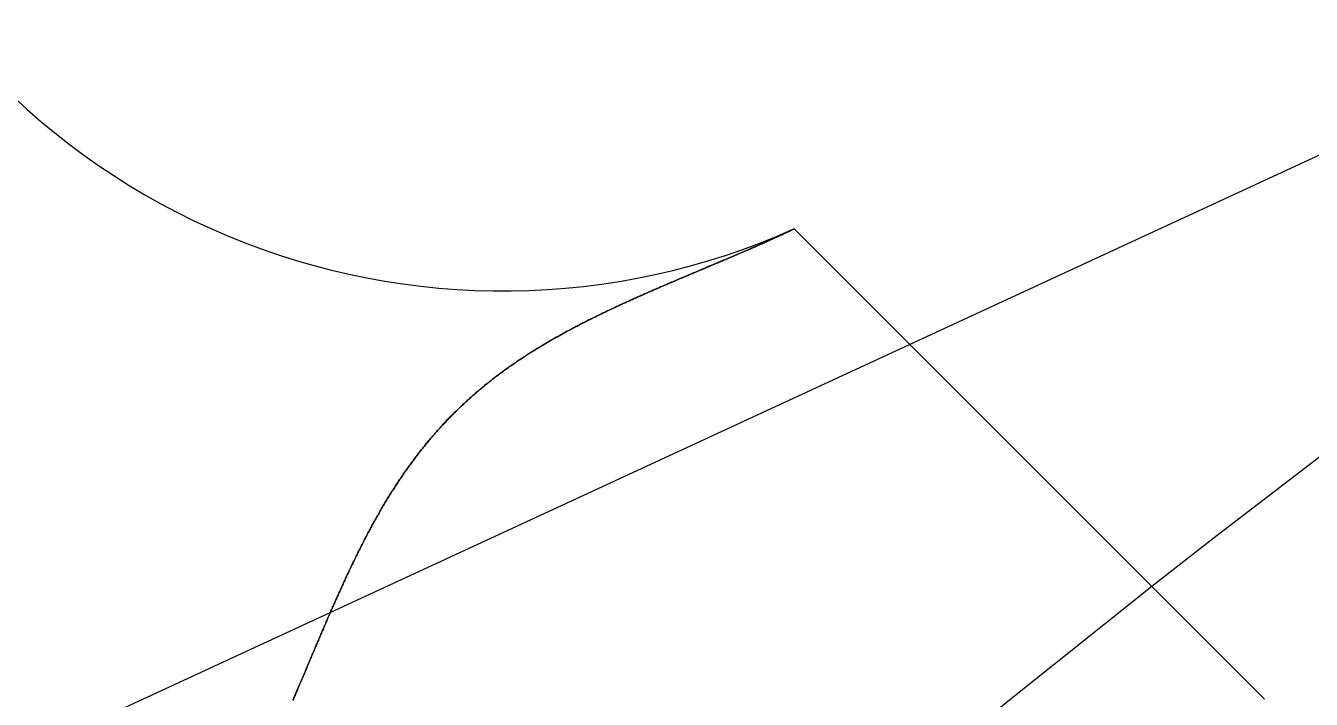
# Model space of a CAD drawing. Extents: x -89 to 228, y -109 to 52.
# Drawn here: x -35.41 to -30.26, y 38.86 to 41.55 of the extents above; entities that cross this region are included whole.
import ezdxf

# ---------------------------------------------------------------- set-up
doc = ezdxf.new("R2010")
doc.units = 0
doc.linetypes.add('DASHED', pattern=[19.05, 12.7, -6.35])
doc.layers.get('0').update_dxf_attribs({"linetype": 'CONTINUOUS'})

msp = doc.modelspace()

# ---------------------------------------------------------------- linework, layer by layer
at = {"color": 7, "linetype": 'CONTINUOUS'}
msp.add_line((-31.8713, 40.2764), (-18.6869, 46.3767), dxfattribs=at)
at = {"color": 7, "linetype": 'CONTINUOUS', "extrusion": (0.612372, 0.612372, 0.5)}
msp.add_line((-30.4512, 38.8563), (-32.3331, 40.7383), dxfattribs=at)
at = {"color": 7, "linetype": 'CONTINUOUS', "extrusion": (0.612372, 0.612372, -0.5)}
msp.add_line((-30.4512, 38.8563), (-32.3331, 40.7383), dxfattribs=at)
at = {"color": 3, "linetype": 'DASHED'}
msp.add_line((-41.5965, 35.777), (-31.8713, 40.2764), dxfattribs=at)
at = {"color": 7}
for points in [[(-34.3373, 38.8526, 4.7639), (-34.3353, 38.8573, 4.7558), (-34.3332, 38.862, 4.7476), (-34.3312, 38.8666, 4.7394), (-34.3292, 38.8713, 4.7312), (-34.3272, 38.876, 4.723), (-34.3252, 38.8807, 4.7148), (-34.3232, 38.8854, 4.7066), (-34.3212, 38.8901, 4.6984), (-34.3192, 38.8948, 4.6902), (-34.3172, 38.8995, 4.6819), (-34.3152, 38.9042, 4.6737), (-34.3132, 38.909, 4.6654), (-34.3112, 38.9137, 4.6572), (-34.3091, 38.9184, 4.6489), (-34.3071, 38.9232, 4.6406), (-34.3051, 38.9279, 4.6323), (-34.3031, 38.9327, 4.6241), (-34.3011, 38.9375, 4.6157), (-34.2991, 38.9422, 4.6074), (-34.297, 38.947, 4.5991), (-34.295, 38.9518, 4.5908), (-34.293, 38.9566, 4.5824), (-34.291, 38.9614, 4.5741), (-34.289, 38.9661, 4.5658), (-34.2869, 38.9709, 4.5574), (-34.2849, 38.9757, 4.549), (-34.2829, 38.9806, 4.5407), (-34.2808, 38.9854, 4.5323), (-34.2788, 38.9902, 4.5239), (-34.2768, 38.995, 4.5155), (-34.2747, 38.9998, 4.5071), (-34.2727, 39.0047, 4.4987), (-34.2707, 39.0095, 4.4903), (-34.2686, 39.0143, 4.4818), (-34.2666, 39.0192, 4.4734), (-34.2645, 39.024, 4.465), (-34.2625, 39.0289, 4.4565), (-34.2605, 39.0337, 4.4481), (-34.2584, 39.0386, 4.4396), (-34.2563, 39.0434, 4.4312), (-34.2543, 39.0483, 4.4227), (-34.2522, 39.0532, 4.4142), (-34.2502, 39.058, 4.4057), (-34.2481, 39.0629, 4.3973), (-34.2461, 39.0678, 4.3888), (-34.244, 39.0726, 4.3803), (-34.2419, 39.0775, 4.3718), (-34.2399, 39.0824, 4.3632), (-34.2378, 39.0873, 4.3547), (-34.2357, 39.0922, 4.3462), (-34.2336, 39.097, 4.3377), (-34.2316, 39.1019, 4.3292), (-34.2295, 39.1068, 4.3206), (-34.2274, 39.1117, 4.3121), (-34.2253, 39.1166, 4.3035), (-34.2232, 39.1215, 4.295), (-34.2211, 39.1264, 4.2864), (-34.219, 39.1313, 4.2778), (-34.2169, 39.1362, 4.2693), (-34.2148, 39.1411, 4.2607), (-34.2127, 39.146, 4.2521), (-34.2106, 39.1509, 4.2435), (-34.2085, 39.1558, 4.2349), (-34.2064, 39.1607, 4.2263), (-34.2043, 39.1656, 4.2177), (-34.2022, 39.1705, 4.2091), (-34.2, 39.1754, 4.2005), (-34.1979, 39.1803, 4.1919), (-34.1958, 39.1852, 4.1833), (-34.1936, 39.1901, 4.1747), (-34.1915, 39.1951, 4.1661), (-34.1894, 39.2, 4.1574), (-34.1872, 39.2049, 4.1488), (-34.1851, 39.2098, 4.1402), (-34.1829, 39.2147, 4.1315), (-34.1808, 39.2196, 4.1229), (-34.1786, 39.2245, 4.1142), (-34.1765, 39.2294, 4.1056), (-34.1743, 39.2343, 4.0969), (-34.1721, 39.2392, 4.0882), (-34.17, 39.2441, 4.0796), (-34.1678, 39.249, 4.0709), (-34.1656, 39.2539, 4.0622), (-34.1634, 39.2588, 4.0536), (-34.1612, 39.2637, 4.0449), (-34.159, 39.2686, 4.0362), (-34.1568, 39.2735, 4.0275), (-34.1547, 39.2784, 4.0188), (-34.1524, 39.2833, 4.0102), (-34.1502, 39.2882, 4.0015), (-34.148, 39.2931, 3.9928), (-34.1458, 39.2979, 3.9841), (-34.1436, 39.3028, 3.9754), (-34.1414, 39.3077, 3.9667), (-34.1391, 39.3126, 3.958), (-34.1369, 39.3175, 3.9493), (-34.1347, 39.3223, 3.9406), (-34.1324, 39.3272, 3.9318), (-34.1302, 39.3321, 3.9231), (-34.1279, 39.3369, 3.9144), (-34.1257, 39.3418, 3.9057), (-34.1234, 39.3467, 3.897), (-34.1212, 39.3515, 3.8883), (-34.1189, 39.3564, 3.8796), (-34.1166, 39.3612, 3.8708), (-34.1143, 39.3661, 3.8621), (-34.1121, 39.3709, 3.8534), (-34.1098, 39.3757, 3.8447), (-34.1075, 39.3806, 3.8359), (-34.1052, 39.3854, 3.8272), (-34.1029, 39.3902, 3.8185), (-34.1006, 39.395, 3.8097), (-34.0982, 39.3999, 3.801), (-34.0959, 39.4047, 3.7923), (-34.0936, 39.4095, 3.7835), (-34.0913, 39.4143, 3.7748), (-34.0889, 39.4191, 3.766), (-34.0866, 39.4239, 3.7573), (-34.0843, 39.4287, 3.7486), (-34.0819, 39.4335, 3.7398), (-34.0795, 39.4382, 3.7311), (-34.0772, 39.443, 3.7223), (-34.0748, 39.4478, 3.7136), (-34.0724, 39.4526, 3.7048), (-34.0701, 39.4573, 3.6961), (-34.0677, 39.4621, 3.6874), (-34.0653, 39.4668, 3.6786), (-34.0629, 39.4715, 3.6699), (-34.0605, 39.4763, 3.6611), (-34.0581, 39.481, 3.6524), (-34.0556, 39.4857, 3.6437), (-34.0532, 39.4904, 3.6349), (-34.0508, 39.4951, 3.6262), (-34.0483, 39.4998, 3.6174), (-34.0459, 39.5045, 3.6087), (-34.0434, 39.5092, 3.5999), (-34.041, 39.5139, 3.5912), (-34.0385, 39.5186, 3.5825), (-34.0361, 39.5232, 3.5737), (-34.0336, 39.5279, 3.565), (-34.0311, 39.5326, 3.5562), (-34.0286, 39.5372, 3.5475), (-34.0261, 39.5418, 3.5388), (-34.0236, 39.5465, 3.53), (-34.0211, 39.5511, 3.5213), (-34.0186, 39.5557, 3.5126), (-34.0161, 39.5603, 3.5038), (-34.0135, 39.5649, 3.4951), (-34.011, 39.5695, 3.4864), (-34.0084, 39.5741, 3.4776), (-34.0059, 39.5786, 3.4689), (-34.0033, 39.5832, 3.4602), (-34.0008, 39.5878, 3.4515), (-33.9982, 39.5923, 3.4427), (-33.9956, 39.5969, 3.434), (-33.993, 39.6014, 3.4253), (-33.9904, 39.6059, 3.4166), (-33.9878, 39.6104, 3.4079), (-33.9852, 39.6149, 3.3992), (-33.9826, 39.6194, 3.3905), (-33.98, 39.6239, 3.3818), (-33.9774, 39.6284, 3.3731), (-33.9747, 39.6328, 3.3643), (-33.9721, 39.6373, 3.3556), (-33.9694, 39.6418, 3.347), (-33.9668, 39.6462, 3.3383), (-33.9641, 39.6506, 3.3296), (-33.9614, 39.655, 3.3209), (-33.9587, 39.6594, 3.3122), (-33.9561, 39.6638, 3.3035), (-33.9534, 39.6682, 3.2948), (-33.9507, 39.6726, 3.2862), (-33.9479, 39.677, 3.2775), (-33.9452, 39.6813, 3.2688), (-33.9425, 39.6857, 3.2602), (-33.9398, 39.69, 3.2515), (-33.937, 39.6943, 3.2429), (-33.9343, 39.6987, 3.2342), (-33.9315, 39.703, 3.2256), (-33.9287, 39.7073, 3.2169), (-33.926, 39.7115, 3.2083), (-33.9232, 39.7158, 3.1996), (-33.9204, 39.7201, 3.191), (-33.9176, 39.7243, 3.1824), (-33.9148, 39.7286, 3.1738), (-33.912, 39.7328, 3.1651), (-33.9092, 39.737, 3.1565), (-33.9063, 39.7412, 3.1479), (-33.9035, 39.7454, 3.1393), (-33.9007, 39.7496, 3.1307), (-33.8978, 39.7537, 3.1221), (-33.8949, 39.7579, 3.1135), (-33.8921, 39.762, 3.1049), (-33.8892, 39.7662, 3.0963), (-33.8863, 39.7703, 3.0878), (-33.8834, 39.7744, 3.0792), (-33.8805, 39.7785, 3.0706), (-33.8776, 39.7826, 3.0621), (-33.8747, 39.7866, 3.0535), (-33.8718, 39.7907, 3.045), (-33.8688, 39.7947, 3.0364), (-33.8659, 39.7988, 3.0279), (-33.863, 39.8028, 3.0193), (-33.86, 39.8068, 3.0108), (-33.857, 39.8108, 3.0023), (-33.8541, 39.8148, 2.9938), (-33.8511, 39.8187, 2.9853), (-33.8481, 39.8227, 2.9768), (-33.8451, 39.8267, 2.9683), (-33.8421, 39.8306, 2.9598), (-33.8391, 39.8345, 2.9513), (-33.8361, 39.8384, 2.9428), (-33.8331, 39.8423, 2.9343), (-33.83, 39.8462, 2.9259), (-33.827, 39.8501, 2.9174), (-33.824, 39.8539, 2.909), (-33.8209, 39.8578, 2.9005), (-33.8179, 39.8616, 2.8921), (-33.8148, 39.8654, 2.8837), (-33.8117, 39.8692, 2.8752), (-33.8086, 39.873, 2.8668), (-33.8056, 39.8768, 2.8584), (-33.8025, 39.8806, 2.85), (-33.7994, 39.8843, 2.8416), (-33.7963, 39.8881, 2.8332), (-33.7932, 39.8918, 2.8249), (-33.79, 39.8955, 2.8165), (-33.7869, 39.8992, 2.8081), (-33.7838, 39.9029, 2.7998), (-33.7806, 39.9066, 2.7914), (-33.7775, 39.9102, 2.7831), (-33.7743, 39.9139, 2.7748), (-33.7712, 39.9175, 2.7664), (-33.768, 39.9211, 2.7581), (-33.7648, 39.9247, 2.7498), (-33.7617, 39.9283, 2.7415), (-33.7585, 39.9319, 2.7332), (-33.7553, 39.9355, 2.725), (-33.7521, 39.939, 2.7167), (-33.7489, 39.9426, 2.7085), (-33.7457, 39.9461, 2.7002), (-33.7425, 39.9496, 2.6919), (-33.7392, 39.9531, 2.6837), (-33.736, 39.9566, 2.6755), (-33.7328, 39.9601, 2.6673), (-33.7295, 39.9635, 2.6591), (-33.7263, 39.967, 2.6509), (-33.723, 39.9704, 2.6427), (-33.7198, 39.9738, 2.6345), (-33.7165, 39.9772, 2.6264), (-33.7133, 39.9806, 2.6182), (-33.71, 39.984, 2.6101), (-33.7067, 39.9873, 2.6019), (-33.7034, 39.9907, 2.5938), (-33.7001, 39.994, 2.5857), (-33.6968, 39.9973, 2.5776), (-33.6935, 40.0006, 2.5695), (-33.6902, 40.0039, 2.5614), (-33.6869, 40.0072, 2.5533), (-33.6835, 40.0105, 2.5451), (-33.6801, 40.0138, 2.537), (-33.6768, 40.0171, 2.5288), (-33.6734, 40.0204, 2.5207), (-33.67, 40.0236, 2.5125), (-33.6666, 40.0269, 2.5044), (-33.6631, 40.0301, 2.4962), (-33.6597, 40.0334, 2.488), (-33.6562, 40.0366, 2.4798), (-33.6528, 40.0399, 2.4716), (-33.6493, 40.0431, 2.4633), (-33.6458, 40.0463, 2.4551), (-33.6423, 40.0495, 2.4469), (-33.6387, 40.0527, 2.4386), (-33.6352, 40.0559, 2.4303), (-33.6316, 40.0591, 2.4221), (-33.6281, 40.0623, 2.4138), (-33.6245, 40.0655, 2.4055), (-33.6209, 40.0687, 2.3972), (-33.6173, 40.0719, 2.3889), (-33.6137, 40.075, 2.3806), (-33.61, 40.0782, 2.3723), (-33.6064, 40.0813, 2.364), (-33.6027, 40.0845, 2.3556), (-33.599, 40.0876, 2.3473), (-33.5954, 40.0907, 2.3389), (-33.5917, 40.0939, 2.3306), (-33.5879, 40.097, 2.3222), (-33.5842, 40.1001, 2.3138), (-33.5805, 40.1032, 2.3054), (-33.5767, 40.1063, 2.297), (-33.573, 40.1094, 2.2886), (-33.5692, 40.1125, 2.2802), (-33.5654, 40.1156, 2.2718), (-33.5616, 40.1186, 2.2634), (-33.5578, 40.1217, 2.255), (-33.5539, 40.1248, 2.2465), (-33.5501, 40.1278, 2.2381), (-33.5462, 40.1308, 2.2296), (-33.5424, 40.1339, 2.2212), (-33.5385, 40.1369, 2.2127), (-33.5346, 40.1399, 2.2043), (-33.5307, 40.1429, 2.1958), (-33.5268, 40.146, 2.1873), (-33.5228, 40.1489, 2.1788), (-33.5189, 40.1519, 2.1703), (-33.5149, 40.1549, 2.1618), (-33.5109, 40.1579, 2.1533), (-33.507, 40.1609, 2.1448), (-33.503, 40.1638, 2.1362), (-33.499, 40.1668, 2.1277), (-33.4949, 40.1697, 2.1192), (-33.4909, 40.1727, 2.1107), (-33.4869, 40.1756, 2.1021), (-33.4828, 40.1785, 2.0936), (-33.4787, 40.1814, 2.085), (-33.4746, 40.1844, 2.0764), (-33.4706, 40.1873, 2.0679), (-33.4664, 40.1901, 2.0593), (-33.4623, 40.193, 2.0507), (-33.4582, 40.1959, 2.0421), (-33.4541, 40.1988, 2.0335), (-33.4499, 40.2016, 2.025), (-33.4457, 40.2045, 2.0164), (-33.4416, 40.2073, 2.0078), (-33.4374, 40.2102, 1.9992), (-33.4332, 40.213, 1.9905), (-33.4289, 40.2158, 1.9819), (-33.4247, 40.2186, 1.9733), (-33.4205, 40.2214, 1.9647), (-33.4162, 40.2242, 1.9561), (-33.412, 40.227, 1.9474), (-33.4077, 40.2298, 1.9388), (-33.4034, 40.2326, 1.9302), (-33.3991, 40.2353, 1.9215), (-33.3948, 40.2381, 1.9128), (-33.3905, 40.2409, 1.9042), (-33.3862, 40.2436, 1.8955), (-33.3818, 40.2463, 1.8869), (-33.3775, 40.2491, 1.8782), (-33.3731, 40.2518, 1.8696), (-33.3688, 40.2545, 1.8609), (-33.3644, 40.2572, 1.8522), (-33.36, 40.2599, 1.8435), (-33.3556, 40.2626, 1.8349), (-33.3512, 40.2653, 1.8262), (-33.3468, 40.2679, 1.8175), (-33.3424, 40.2706, 1.8088), (-33.3379, 40.2733, 1.8001), (-33.3335, 40.2759, 1.7914), (-33.329, 40.2785, 1.7827), (-33.3245, 40.2812, 1.774), (-33.3201, 40.2838, 1.7653), (-33.3156, 40.2864, 1.7566), (-33.3111, 40.2891, 1.7479), (-33.3066, 40.2917, 1.7392), (-33.3021, 40.2943, 1.7305), (-33.2976, 40.2969, 1.7217), (-33.293, 40.2994, 1.713), (-33.2885, 40.302, 1.7043), (-33.2839, 40.3046, 1.6956), (-33.2794, 40.3072, 1.6869), (-33.2748, 40.3097, 1.6782), (-33.2702, 40.3123, 1.6694), (-33.2657, 40.3148, 1.6607), (-33.2611, 40.3174, 1.652), (-33.2565, 40.3199, 1.6432), (-33.2519, 40.3224, 1.6345), (-33.2473, 40.3249, 1.6258), (-33.2426, 40.3274, 1.617), (-33.238, 40.3299, 1.6083), (-33.2334, 40.3324, 1.5996), (-33.2287, 40.3349, 1.5908), (-33.2241, 40.3374, 1.5821), (-33.2194, 40.3399, 1.5734), (-33.2147, 40.3424, 1.5646), (-33.2101, 40.3448, 1.5559), (-33.2054, 40.3473, 1.5471), (-33.2007, 40.3497, 1.5384), (-33.196, 40.3522, 1.5296), (-33.1913, 40.3546, 1.5209), (-33.1866, 40.357, 1.5122), (-33.1819, 40.3595, 1.5034), (-33.1772, 40.3619, 1.4947), (-33.1724, 40.3643, 1.4859), (-33.1677, 40.3667, 1.4772), (-33.163, 40.3691, 1.4684), (-33.1582, 40.3715, 1.4597), (-33.1535, 40.3739, 1.4509), (-33.1487, 40.3763, 1.4422), (-33.144, 40.3787, 1.4335), (-33.1392, 40.381, 1.4247), (-33.1344, 40.3834, 1.416), (-33.1296, 40.3857, 1.4072), (-33.1248, 40.3881, 1.3985), (-33.1201, 40.3904, 1.3898), (-33.1153, 40.3928, 1.381), (-33.1105, 40.3951, 1.3723), (-33.1057, 40.3974, 1.3635), (-33.1008, 40.3998, 1.3548), (-33.096, 40.4021, 1.3461), (-33.0912, 40.4044, 1.3373), (-33.0864, 40.4067, 1.3286), (-33.0816, 40.409, 1.3199), (-33.0767, 40.4113, 1.3111), (-33.0719, 40.4136, 1.3024), (-33.0671, 40.4159, 1.2937), (-33.0622, 40.4182, 1.285), (-33.0574, 40.4204, 1.2762), (-33.0525, 40.4227, 1.2675), (-33.0477, 40.425, 1.2588), (-33.0428, 40.4273, 1.2501), (-33.038, 40.4295, 1.2413), (-33.0331, 40.4318, 1.2326), (-33.0282, 40.434, 1.2239), (-33.0234, 40.4363, 1.2152), (-33.0185, 40.4385, 1.2065), (-33.0136, 40.4407, 1.1978), (-33.0087, 40.443, 1.1891), (-33.0039, 40.4452, 1.1804), (-32.999, 40.4474, 1.1717), (-32.9941, 40.4496, 1.163), (-32.9892, 40.4519, 1.1543), (-32.9843, 40.4541, 1.1456), (-32.9794, 40.4563, 1.1369), (-32.9746, 40.4585, 1.1282), (-32.9697, 40.4607, 1.1195), (-32.9648, 40.4629, 1.1108), (-32.9599, 40.4651, 1.1022), (-32.955, 40.4673, 1.0935), (-32.9501, 40.4694, 1.0848), (-32.9452, 40.4716, 1.0761), (-32.9403, 40.4738, 1.0675), (-32.9354, 40.476, 1.0588), (-32.9305, 40.4781, 1.0502), (-32.9256, 40.4803, 1.0415), (-32.9207, 40.4825, 1.0329), (-32.9158, 40.4846, 1.0242), (-32.9108, 40.4868, 1.0155), (-32.9059, 40.4889, 1.0069), (-32.901, 40.4911, 0.9983), (-32.8961, 40.4932, 0.9896), (-32.8912, 40.4953, 0.981), (-32.8863, 40.4975, 0.9724), (-32.8814, 40.4996, 0.9638), (-32.8765, 40.5017, 0.9551), (-32.8716, 40.5039, 0.9465), (-32.8667, 40.506, 0.9379), (-32.8618, 40.5081, 0.9293), (-32.8569, 40.5102, 0.9207), (-32.852, 40.5123, 0.9121), (-32.8471, 40.5144, 0.9035), (-32.8422, 40.5166, 0.895), (-32.8373, 40.5187, 0.8864), (-32.8324, 40.5208, 0.8778), (-32.8275, 40.5229, 0.8692), (-32.8226, 40.525, 0.8607), (-32.8177, 40.527, 0.8521), (-32.8128, 40.5291, 0.8435), (-32.8079, 40.5312, 0.835), (-32.803, 40.5333, 0.8265), (-32.7981, 40.5354, 0.8179), (-32.7932, 40.5375, 0.8094), (-32.7883, 40.5395, 0.8008), (-32.7834, 40.5416, 0.7923), (-32.7786, 40.5437, 0.7838), (-32.7737, 40.5458, 0.7753), (-32.7688, 40.5478, 0.7668), (-32.7639, 40.5499, 0.7583), (-32.7591, 40.552, 0.7498), (-32.7542, 40.554, 0.7413), (-32.7493, 40.5561, 0.7328), (-32.7445, 40.5581, 0.7244), (-32.7396, 40.5602, 0.7159), (-32.7347, 40.5622, 0.7074), (-32.7299, 40.5643, 0.699), (-32.725, 40.5663, 0.6905), (-32.7202, 40.5684, 0.6821), (-32.7153, 40.5704, 0.6736), (-32.7105, 40.5725, 0.6652), (-32.7057, 40.5745, 0.6568), (-32.7008, 40.5765, 0.6484), (-32.696, 40.5786, 0.64), (-32.6912, 40.5806, 0.6316), (-32.6864, 40.5826, 0.6232), (-32.6815, 40.5847, 0.6148), (-32.6767, 40.5867, 0.6064), (-32.6719, 40.5887, 0.598), (-32.6671, 40.5908, 0.5897), (-32.6623, 40.5928, 0.5813), (-32.6575, 40.5948, 0.573), (-32.6527, 40.5968, 0.5646), (-32.6479, 40.5989, 0.5563), (-32.6432, 40.6009, 0.5479), (-32.6384, 40.6029, 0.5396), (-32.6336, 40.6049, 0.5313), (-32.6289, 40.6069, 0.523), (-32.6241, 40.609, 0.5147), (-32.6194, 40.611, 0.5064), (-32.6146, 40.613, 0.4981), (-32.6099, 40.615, 0.4899), (-32.6051, 40.617, 0.4816), (-32.6004, 40.619, 0.4734), (-32.5957, 40.621, 0.4651), (-32.591, 40.623, 0.4569), (-32.5863, 40.625, 0.4486), (-32.5815, 40.6271, 0.4404), (-32.5768, 40.6291, 0.4322), (-32.5722, 40.6311, 0.424), (-32.5675, 40.6331, 0.4158), (-32.5628, 40.6351, 0.4076), (-32.5581, 40.6371, 0.3995), (-32.5535, 40.6391, 0.3913), (-32.5488, 40.6411, 0.3831), (-32.5442, 40.6431, 0.375), (-32.5395, 40.6451, 0.3668), (-32.5349, 40.6471, 0.3587), (-32.5303, 40.6491, 0.3506), (-32.5256, 40.6511, 0.3425), (-32.521, 40.6531, 0.3344), (-32.5164, 40.6551, 0.3263), (-32.5118, 40.6571, 0.3182), (-32.5072, 40.6591, 0.3101), (-32.5027, 40.6611, 0.3021), (-32.4981, 40.6631, 0.294), (-32.4935, 40.6651, 0.286), (-32.489, 40.6671, 0.278), (-32.4844, 40.6691, 0.2699), (-32.4799, 40.6711, 0.2619), (-32.4753, 40.6731, 0.2539), (-32.4708, 40.6751, 0.2459), (-32.4663, 40.6771, 0.238), (-32.4618, 40.6791, 0.23), (-32.4573, 40.6811, 0.222), (-32.4528, 40.6831, 0.2141), (-32.4483, 40.6852, 0.2061), (-32.4438, 40.6872, 0.1981), (-32.4393, 40.6892, 0.1901), (-32.4348, 40.6913, 0.182), (-32.4302, 40.6933, 0.1739), (-32.4257, 40.6954, 0.1659), (-32.4211, 40.6974, 0.1577), (-32.4165, 40.6995, 0.1496), (-32.412, 40.7016, 0.1415), (-32.4074, 40.7037, 0.1333), (-32.4028, 40.7058, 0.1251), (-32.3982, 40.7079, 0.1169), (-32.3936, 40.71, 0.1086), (-32.389, 40.7121, 0.1004), (-32.3844, 40.7143, 0.0921), (-32.3797, 40.7164, 0.0838), (-32.3751, 40.7185, 0.0755), (-32.3705, 40.7207, 0.0672), (-32.3658, 40.7229, 0.0589), (-32.3612, 40.725, 0.0505), (-32.3565, 40.7272, 0.0421), (-32.3518, 40.7294, 0.0337), (-32.3472, 40.7316, 0.0253), (-32.3425, 40.7338, 0.0169), (-32.3378, 40.736, 0.0085), (-32.3331, 40.7383, 0)], [(-32.3331, 40.7383, 0), (-32.3378, 40.736, -0.0085), (-32.3425, 40.7338, -0.0169), (-32.3472, 40.7316, -0.0253), (-32.3518, 40.7294, -0.0337), (-32.3565, 40.7272, -0.0421), (-32.3612, 40.725, -0.0505), (-32.3658, 40.7229, -0.0589), (-32.3705, 40.7207, -0.0672), (-32.3751, 40.7185, -0.0755), (-32.3797, 40.7164, -0.0838), (-32.3844, 40.7143, -0.0921), (-32.389, 40.7121, -0.1004), (-32.3936, 40.71, -0.1086), (-32.3982, 40.7079, -0.1169), (-32.4028, 40.7058, -0.1251), (-32.4074, 40.7037, -0.1333), (-32.412, 40.7016, -0.1415), (-32.4165, 40.6995, -0.1496), (-32.4211, 40.6974, -0.1577), (-32.4257, 40.6954, -0.1659), (-32.4302, 40.6933, -0.1739), (-32.4348, 40.6913, -0.182), (-32.4393, 40.6892, -0.1901), (-32.4438, 40.6872, -0.1981), (-32.4483, 40.6852, -0.2061), (-32.4528, 40.6831, -0.2141), (-32.4573, 40.6811, -0.222), (-32.4618, 40.6791, -0.23), (-32.4663, 40.6771, -0.238), (-32.4708, 40.6751, -0.2459), (-32.4753, 40.6731, -0.2539), (-32.4799, 40.6711, -0.2619), (-32.4844, 40.6691, -0.2699), (-32.489, 40.6671, -0.278), (-32.4935, 40.6651, -0.286), (-32.4981, 40.6631, -0.294), (-32.5027, 40.6611, -0.3021), (-32.5072, 40.6591, -0.3101), (-32.5118, 40.6571, -0.3182), (-32.5164, 40.6551, -0.3263), (-32.521, 40.6531, -0.3344), (-32.5256, 40.6511, -0.3425), (-32.5303, 40.6491, -0.3506), (-32.5349, 40.6471, -0.3587), (-32.5395, 40.6451, -0.3668), (-32.5442, 40.6431, -0.375), (-32.5488, 40.6411, -0.3831), (-32.5535, 40.6391, -0.3913), (-32.5581, 40.6371, -0.3995), (-32.5628, 40.6351, -0.4076), (-32.5675, 40.6331, -0.4158), (-32.5722, 40.6311, -0.424), (-32.5768, 40.6291, -0.4322), (-32.5815, 40.6271, -0.4404), (-32.5863, 40.625, -0.4486), (-32.591, 40.623, -0.4569), (-32.5957, 40.621, -0.4651), (-32.6004, 40.619, -0.4734), (-32.6051, 40.617, -0.4816), (-32.6099, 40.615, -0.4899), (-32.6146, 40.613, -0.4981), (-32.6194, 40.611, -0.5064), (-32.6241, 40.609, -0.5147), (-32.6289, 40.6069, -0.523), (-32.6336, 40.6049, -0.5313), (-32.6384, 40.6029, -0.5396), (-32.6432, 40.6009, -0.5479), (-32.6479, 40.5989, -0.5563), (-32.6527, 40.5968, -0.5646), (-32.6575, 40.5948, -0.573), (-32.6623, 40.5928, -0.5813), (-32.6671, 40.5908, -0.5897), (-32.6719, 40.5887, -0.598), (-32.6767, 40.5867, -0.6064), (-32.6815, 40.5847, -0.6148), (-32.6864, 40.5826, -0.6232), (-32.6912, 40.5806, -0.6316), (-32.696, 40.5786, -0.64), (-32.7008, 40.5765, -0.6484), (-32.7057, 40.5745, -0.6568), (-32.7105, 40.5725, -0.6652), (-32.7153, 40.5704, -0.6736), (-32.7202, 40.5684, -0.6821), (-32.725, 40.5663, -0.6905), (-32.7299, 40.5643, -0.699), (-32.7347, 40.5622, -0.7074), (-32.7396, 40.5602, -0.7159), (-32.7445, 40.5581, -0.7244), (-32.7493, 40.5561, -0.7328), (-32.7542, 40.554, -0.7413), (-32.7591, 40.552, -0.7498), (-32.7639, 40.5499, -0.7583), (-32.7688, 40.5478, -0.7668), (-32.7737, 40.5458, -0.7753), (-32.7786, 40.5437, -0.7838), (-32.7834, 40.5416, -0.7923), (-32.7883, 40.5395, -0.8008), (-32.7932, 40.5375, -0.8094), (-32.7981, 40.5354, -0.8179), (-32.803, 40.5333, -0.8265), (-32.8079, 40.5312, -0.835), (-32.8128, 40.5291, -0.8435), (-32.8177, 40.527, -0.8521), (-32.8226, 40.525, -0.8607), (-32.8275, 40.5229, -0.8692), (-32.8324, 40.5208, -0.8778), (-32.8373, 40.5187, -0.8864), (-32.8422, 40.5166, -0.895), (-32.8471, 40.5144, -0.9035), (-32.852, 40.5123, -0.9121), (-32.8569, 40.5102, -0.9207), (-32.8618, 40.5081, -0.9293), (-32.8667, 40.506, -0.9379), (-32.8716, 40.5039, -0.9465), (-32.8765, 40.5017, -0.9551), (-32.8814, 40.4996, -0.9638), (-32.8863, 40.4975, -0.9724), (-32.8912, 40.4953, -0.981), (-32.8961, 40.4932, -0.9896), (-32.901, 40.4911, -0.9983), (-32.9059, 40.4889, -1.0069), (-32.9108, 40.4868, -1.0155), (-32.9158, 40.4846, -1.0242), (-32.9207, 40.4825, -1.0329), (-32.9256, 40.4803, -1.0415), (-32.9305, 40.4781, -1.0502), (-32.9354, 40.476, -1.0588), (-32.9403, 40.4738, -1.0675), (-32.9452, 40.4716, -1.0761), (-32.9501, 40.4694, -1.0848), (-32.955, 40.4673, -1.0935), (-32.9599, 40.4651, -1.1022), (-32.9648, 40.4629, -1.1108), (-32.9697, 40.4607, -1.1195), (-32.9746, 40.4585, -1.1282), (-32.9794, 40.4563, -1.1369), (-32.9843, 40.4541, -1.1456), (-32.9892, 40.4519, -1.1543), (-32.9941, 40.4496, -1.163), (-32.999, 40.4474, -1.1717), (-33.0039, 40.4452, -1.1804), (-33.0087, 40.443, -1.1891), (-33.0136, 40.4407, -1.1978), (-33.0185, 40.4385, -1.2065), (-33.0234, 40.4363, -1.2152), (-33.0282, 40.434, -1.2239), (-33.0331, 40.4318, -1.2326), (-33.038, 40.4295, -1.2413), (-33.0428, 40.4273, -1.2501), (-33.0477, 40.425, -1.2588), (-33.0525, 40.4227, -1.2675), (-33.0574, 40.4204, -1.2762), (-33.0622, 40.4182, -1.285), (-33.0671, 40.4159, -1.2937), (-33.0719, 40.4136, -1.3024), (-33.0767, 40.4113, -1.3111), (-33.0816, 40.409, -1.3199), (-33.0864, 40.4067, -1.3286), (-33.0912, 40.4044, -1.3373), (-33.096, 40.4021, -1.3461), (-33.1008, 40.3998, -1.3548), (-33.1057, 40.3974, -1.3635), (-33.1105, 40.3951, -1.3723), (-33.1153, 40.3928, -1.381), (-33.1201, 40.3904, -1.3898), (-33.1248, 40.3881, -1.3985), (-33.1296, 40.3857, -1.4072), (-33.1344, 40.3834, -1.416), (-33.1392, 40.381, -1.4247), (-33.144, 40.3787, -1.4335), (-33.1487, 40.3763, -1.4422), (-33.1535, 40.3739, -1.4509), (-33.1582, 40.3715, -1.4597), (-33.163, 40.3691, -1.4684), (-33.1677, 40.3667, -1.4772), (-33.1724, 40.3643, -1.4859), (-33.1772, 40.3619, -1.4947), (-33.1819, 40.3595, -1.5034), (-33.1866, 40.357, -1.5122), (-33.1913, 40.3546, -1.5209), (-33.196, 40.3522, -1.5296), (-33.2007, 40.3497, -1.5384), (-33.2054, 40.3473, -1.5471), (-33.2101, 40.3448, -1.5559), (-33.2147, 40.3424, -1.5646), (-33.2194, 40.3399, -1.5734), (-33.2241, 40.3374, -1.5821), (-33.2287, 40.3349, -1.5908), (-33.2334, 40.3324, -1.5996), (-33.238, 40.3299, -1.6083), (-33.2426, 40.3274, -1.617), (-33.2473, 40.3249, -1.6258), (-33.2519, 40.3224, -1.6345), (-33.2565, 40.3199, -1.6432), (-33.2611, 40.3174, -1.652), (-33.2657, 40.3148, -1.6607), (-33.2702, 40.3123, -1.6694), (-33.2748, 40.3097, -1.6782), (-33.2794, 40.3072, -1.6869), (-33.2839, 40.3046, -1.6956), (-33.2885, 40.302, -1.7043), (-33.293, 40.2994, -1.713), (-33.2976, 40.2969, -1.7217), (-33.3021, 40.2943, -1.7305), (-33.3066, 40.2917, -1.7392), (-33.3111, 40.2891, -1.7479), (-33.3156, 40.2864, -1.7566), (-33.3201, 40.2838, -1.7653), (-33.3245, 40.2812, -1.774), (-33.329, 40.2785, -1.7827), (-33.3335, 40.2759, -1.7914), (-33.3379, 40.2733, -1.8001), (-33.3424, 40.2706, -1.8088), (-33.3468, 40.2679, -1.8175), (-33.3512, 40.2653, -1.8262), (-33.3556, 40.2626, -1.8349), (-33.36, 40.2599, -1.8435), (-33.3644, 40.2572, -1.8522), (-33.3688, 40.2545, -1.8609), (-33.3731, 40.2518, -1.8696), (-33.3775, 40.2491, -1.8782), (-33.3818, 40.2463, -1.8869), (-33.3862, 40.2436, -1.8955), (-33.3905, 40.2409, -1.9042), (-33.3948, 40.2381, -1.9128), (-33.3991, 40.2353, -1.9215), (-33.4034, 40.2326, -1.9302), (-33.4077, 40.2298, -1.9388), (-33.412, 40.227, -1.9474), (-33.4162, 40.2242, -1.9561), (-33.4205, 40.2214, -1.9647), (-33.4247, 40.2186, -1.9733), (-33.4289, 40.2158, -1.9819), (-33.4332, 40.213, -1.9905), (-33.4374, 40.2102, -1.9992), (-33.4416, 40.2073, -2.0078), (-33.4457, 40.2045, -2.0164), (-33.4499, 40.2016, -2.025), (-33.4541, 40.1988, -2.0335), (-33.4582, 40.1959, -2.0421), (-33.4623, 40.193, -2.0507), (-33.4664, 40.1901, -2.0593), (-33.4706, 40.1873, -2.0679), (-33.4746, 40.1844, -2.0764), (-33.4787, 40.1814, -2.085), (-33.4828, 40.1785, -2.0936), (-33.4869, 40.1756, -2.1021), (-33.4909, 40.1727, -2.1107), (-33.4949, 40.1697, -2.1192), (-33.499, 40.1668, -2.1277), (-33.503, 40.1638, -2.1362), (-33.507, 40.1609, -2.1448), (-33.5109, 40.1579, -2.1533), (-33.5149, 40.1549, -2.1618), (-33.5189, 40.1519, -2.1703), (-33.5228, 40.1489, -2.1788), (-33.5268, 40.146, -2.1873), (-33.5307, 40.1429, -2.1958), (-33.5346, 40.1399, -2.2043), (-33.5385, 40.1369, -2.2127), (-33.5424, 40.1339, -2.2212), (-33.5462, 40.1308, -2.2296), (-33.5501, 40.1278, -2.2381), (-33.5539, 40.1248, -2.2465), (-33.5578, 40.1217, -2.255), (-33.5616, 40.1186, -2.2634), (-33.5654, 40.1156, -2.2718), (-33.5692, 40.1125, -2.2802), (-33.573, 40.1094, -2.2886), (-33.5767, 40.1063, -2.297), (-33.5805, 40.1032, -2.3054), (-33.5842, 40.1001, -2.3138), (-33.5879, 40.097, -2.3222), (-33.5917, 40.0939, -2.3306), (-33.5954, 40.0907, -2.3389), (-33.599, 40.0876, -2.3473), (-33.6027, 40.0845, -2.3556), (-33.6064, 40.0813, -2.364), (-33.61, 40.0782, -2.3723), (-33.6137, 40.075, -2.3806), (-33.6173, 40.0719, -2.3889), (-33.6209, 40.0687, -2.3972), (-33.6245, 40.0655, -2.4055), (-33.6281, 40.0623, -2.4138), (-33.6316, 40.0591, -2.4221), (-33.6352, 40.0559, -2.4303), (-33.6387, 40.0527, -2.4386), (-33.6423, 40.0495, -2.4469), (-33.6458, 40.0463, -2.4551), (-33.6493, 40.0431, -2.4633), (-33.6528, 40.0399, -2.4716), (-33.6562, 40.0366, -2.4798), (-33.6597, 40.0334, -2.488), (-33.6631, 40.0301, -2.4962), (-33.6666, 40.0269, -2.5044), (-33.67, 40.0236, -2.5125), (-33.6734, 40.0204, -2.5207), (-33.6768, 40.0171, -2.5288), (-33.6801, 40.0138, -2.537), (-33.6835, 40.0105, -2.5451), (-33.6869, 40.0072, -2.5533), (-33.6902, 40.0039, -2.5614), (-33.6935, 40.0006, -2.5695), (-33.6968, 39.9973, -2.5776), (-33.7001, 39.994, -2.5857), (-33.7034, 39.9907, -2.5938), (-33.7067, 39.9873, -2.6019), (-33.71, 39.984, -2.6101), (-33.7133, 39.9806, -2.6182), (-33.7165, 39.9772, -2.6264), (-33.7198, 39.9738, -2.6345), (-33.723, 39.9704, -2.6427), (-33.7263, 39.967, -2.6509), (-33.7295, 39.9635, -2.6591), (-33.7328, 39.9601, -2.6673), (-33.736, 39.9566, -2.6755), (-33.7392, 39.9531, -2.6837), (-33.7425, 39.9496, -2.6919), (-33.7457, 39.9461, -2.7002), (-33.7489, 39.9426, -2.7085), (-33.7521, 39.939, -2.7167), (-33.7553, 39.9355, -2.725), (-33.7585, 39.9319, -2.7332), (-33.7617, 39.9283, -2.7415), (-33.7648, 39.9247, -2.7498), (-33.768, 39.9211, -2.7581), (-33.7712, 39.9175, -2.7664), (-33.7743, 39.9139, -2.7748), (-33.7775, 39.9102, -2.7831), (-33.7806, 39.9066, -2.7914), (-33.7838, 39.9029, -2.7998), (-33.7869, 39.8992, -2.8081), (-33.79, 39.8955, -2.8165), (-33.7932, 39.8918, -2.8249), (-33.7963, 39.8881, -2.8332), (-33.7994, 39.8843, -2.8416), (-33.8025, 39.8806, -2.85), (-33.8056, 39.8768, -2.8584), (-33.8086, 39.873, -2.8668), (-33.8117, 39.8692, -2.8752), (-33.8148, 39.8654, -2.8837), (-33.8179, 39.8616, -2.8921), (-33.8209, 39.8578, -2.9005), (-33.824, 39.8539, -2.909), (-33.827, 39.8501, -2.9174), (-33.83, 39.8462, -2.9259), (-33.8331, 39.8423, -2.9343), (-33.8361, 39.8384, -2.9428), (-33.8391, 39.8345, -2.9513), (-33.8421, 39.8306, -2.9598), (-33.8451, 39.8267, -2.9683), (-33.8481, 39.8227, -2.9768), (-33.8511, 39.8187, -2.9853), (-33.8541, 39.8148, -2.9938), (-33.857, 39.8108, -3.0023), (-33.86, 39.8068, -3.0108), (-33.863, 39.8028, -3.0193), (-33.8659, 39.7988, -3.0279), (-33.8688, 39.7947, -3.0364), (-33.8718, 39.7907, -3.045), (-33.8747, 39.7866, -3.0535), (-33.8776, 39.7826, -3.0621), (-33.8805, 39.7785, -3.0706), (-33.8834, 39.7744, -3.0792), (-33.8863, 39.7703, -3.0878), (-33.8892, 39.7662, -3.0963), (-33.8921, 39.762, -3.1049), (-33.8949, 39.7579, -3.1135), (-33.8978, 39.7537, -3.1221), (-33.9007, 39.7496, -3.1307), (-33.9035, 39.7454, -3.1393), (-33.9063, 39.7412, -3.1479), (-33.9092, 39.737, -3.1565), (-33.912, 39.7328, -3.1651), (-33.9148, 39.7286, -3.1738), (-33.9176, 39.7243, -3.1824), (-33.9204, 39.7201, -3.191), (-33.9232, 39.7158, -3.1996), (-33.926, 39.7115, -3.2083), (-33.9287, 39.7073, -3.2169), (-33.9315, 39.703, -3.2256), (-33.9343, 39.6987, -3.2342), (-33.937, 39.6943, -3.2429), (-33.9398, 39.69, -3.2515), (-33.9425, 39.6857, -3.2602), (-33.9452, 39.6813, -3.2688), (-33.9479, 39.677, -3.2775), (-33.9507, 39.6726, -3.2862), (-33.9534, 39.6682, -3.2948), (-33.9561, 39.6638, -3.3035), (-33.9587, 39.6594, -3.3122), (-33.9614, 39.655, -3.3209), (-33.9641, 39.6506, -3.3296), (-33.9668, 39.6462, -3.3383), (-33.9694, 39.6418, -3.347), (-33.9721, 39.6373, -3.3556), (-33.9747, 39.6328, -3.3643), (-33.9774, 39.6284, -3.3731), (-33.98, 39.6239, -3.3818), (-33.9826, 39.6194, -3.3905), (-33.9852, 39.6149, -3.3992), (-33.9878, 39.6104, -3.4079), (-33.9904, 39.6059, -3.4166), (-33.993, 39.6014, -3.4253), (-33.9956, 39.5969, -3.434), (-33.9982, 39.5923, -3.4427), (-34.0008, 39.5878, -3.4515), (-34.0033, 39.5832, -3.4602), (-34.0059, 39.5786, -3.4689), (-34.0084, 39.5741, -3.4776), (-34.011, 39.5695, -3.4864), (-34.0135, 39.5649, -3.4951), (-34.0161, 39.5603, -3.5038), (-34.0186, 39.5557, -3.5126), (-34.0211, 39.5511, -3.5213), (-34.0236, 39.5465, -3.53), (-34.0261, 39.5418, -3.5388), (-34.0286, 39.5372, -3.5475), (-34.0311, 39.5326, -3.5562), (-34.0336, 39.5279, -3.565), (-34.0361, 39.5232, -3.5737), (-34.0385, 39.5186, -3.5825), (-34.041, 39.5139, -3.5912), (-34.0434, 39.5092, -3.5999), (-34.0459, 39.5045, -3.6087), (-34.0483, 39.4998, -3.6174), (-34.0508, 39.4951, -3.6262), (-34.0532, 39.4904, -3.6349), (-34.0556, 39.4857, -3.6437), (-34.0581, 39.481, -3.6524), (-34.0605, 39.4763, -3.6611), (-34.0629, 39.4715, -3.6699), (-34.0653, 39.4668, -3.6786), (-34.0677, 39.4621, -3.6874), (-34.0701, 39.4573, -3.6961), (-34.0724, 39.4526, -3.7048), (-34.0748, 39.4478, -3.7136), (-34.0772, 39.443, -3.7223), (-34.0795, 39.4382, -3.7311), (-34.0819, 39.4335, -3.7398), (-34.0843, 39.4287, -3.7486), (-34.0866, 39.4239, -3.7573), (-34.0889, 39.4191, -3.766), (-34.0913, 39.4143, -3.7748), (-34.0936, 39.4095, -3.7835), (-34.0959, 39.4047, -3.7923), (-34.0982, 39.3999, -3.801), (-34.1006, 39.395, -3.8097), (-34.1029, 39.3902, -3.8185), (-34.1052, 39.3854, -3.8272), (-34.1075, 39.3806, -3.8359), (-34.1098, 39.3757, -3.8447), (-34.1121, 39.3709, -3.8534), (-34.1143, 39.3661, -3.8621), (-34.1166, 39.3612, -3.8708), (-34.1189, 39.3564, -3.8796), (-34.1212, 39.3515, -3.8883), (-34.1234, 39.3467, -3.897), (-34.1257, 39.3418, -3.9057), (-34.1279, 39.3369, -3.9144), (-34.1302, 39.3321, -3.9231), (-34.1324, 39.3272, -3.9318), (-34.1347, 39.3223, -3.9406), (-34.1369, 39.3175, -3.9493), (-34.1391, 39.3126, -3.958), (-34.1414, 39.3077, -3.9667), (-34.1436, 39.3028, -3.9754), (-34.1458, 39.2979, -3.9841), (-34.148, 39.2931, -3.9928), (-34.1502, 39.2882, -4.0015), (-34.1524, 39.2833, -4.0102), (-34.1547, 39.2784, -4.0188), (-34.1568, 39.2735, -4.0275), (-34.159, 39.2686, -4.0362), (-34.1612, 39.2637, -4.0449), (-34.1634, 39.2588, -4.0536), (-34.1656, 39.2539, -4.0622), (-34.1678, 39.249, -4.0709), (-34.17, 39.2441, -4.0796), (-34.1721, 39.2392, -4.0882), (-34.1743, 39.2343, -4.0969), (-34.1765, 39.2294, -4.1056), (-34.1786, 39.2245, -4.1142), (-34.1808, 39.2196, -4.1229), (-34.1829, 39.2147, -4.1315), (-34.1851, 39.2098, -4.1402), (-34.1872, 39.2049, -4.1488), (-34.1894, 39.2, -4.1574), (-34.1915, 39.1951, -4.1661), (-34.1936, 39.1901, -4.1747), (-34.1958, 39.1852, -4.1833), (-34.1979, 39.1803, -4.1919), (-34.2, 39.1754, -4.2005), (-34.2022, 39.1705, -4.2091), (-34.2043, 39.1656, -4.2177), (-34.2064, 39.1607, -4.2263), (-34.2085, 39.1558, -4.2349), (-34.2106, 39.1509, -4.2435), (-34.2127, 39.146, -4.2521), (-34.2148, 39.1411, -4.2607), (-34.2169, 39.1362, -4.2693), (-34.219, 39.1313, -4.2778), (-34.2211, 39.1264, -4.2864), (-34.2232, 39.1215, -4.295), (-34.2253, 39.1166, -4.3035), (-34.2274, 39.1117, -4.3121), (-34.2295, 39.1068, -4.3206), (-34.2316, 39.1019, -4.3292), (-34.2336, 39.097, -4.3377), (-34.2357, 39.0922, -4.3462), (-34.2378, 39.0873, -4.3547), (-34.2399, 39.0824, -4.3632), (-34.2419, 39.0775, -4.3718), (-34.244, 39.0726, -4.3803), (-34.2461, 39.0678, -4.3888), (-34.2481, 39.0629, -4.3973), (-34.2502, 39.058, -4.4057), (-34.2522, 39.0532, -4.4142), (-34.2543, 39.0483, -4.4227), (-34.2563, 39.0434, -4.4312), (-34.2584, 39.0386, -4.4396), (-34.2605, 39.0337, -4.4481), (-34.2625, 39.0289, -4.4565), (-34.2645, 39.024, -4.465), (-34.2666, 39.0192, -4.4734), (-34.2686, 39.0143, -4.4818), (-34.2707, 39.0095, -4.4903), (-34.2727, 39.0047, -4.4987), (-34.2747, 38.9998, -4.5071), (-34.2768, 38.995, -4.5155), (-34.2788, 38.9902, -4.5239), (-34.2808, 38.9854, -4.5323), (-34.2829, 38.9806, -4.5407), (-34.2849, 38.9757, -4.549), (-34.2869, 38.9709, -4.5574), (-34.289, 38.9661, -4.5658), (-34.291, 38.9614, -4.5741), (-34.293, 38.9566, -4.5824), (-34.295, 38.9518, -4.5908), (-34.297, 38.947, -4.5991), (-34.2991, 38.9422, -4.6074), (-34.3011, 38.9375, -4.6157), (-34.3031, 38.9327, -4.6241), (-34.3051, 38.9279, -4.6323), (-34.3071, 38.9232, -4.6406), (-34.3091, 38.9184, -4.6489), (-34.3112, 38.9137, -4.6572), (-34.3132, 38.909, -4.6654), (-34.3152, 38.9042, -4.6737), (-34.3172, 38.8995, -4.6819), (-34.3192, 38.8948, -4.6902), (-34.3212, 38.8901, -4.6984), (-34.3232, 38.8854, -4.7066), (-34.3252, 38.8807, -4.7148), (-34.3272, 38.876, -4.723), (-34.3292, 38.8713, -4.7312), (-34.3312, 38.8666, -4.7394), (-34.3332, 38.862, -4.7476), (-34.3353, 38.8573, -4.7558), (-34.3373, 38.8526, -4.7639)]]:
    msp.add_polyline3d(points, dxfattribs=at)
at = {"color": 7, "linetype": 'CONTINUOUS'}
msp.add_circle((0, 0), 48.5294, dxfattribs=at)
for centre, radius, start, end in [((0, 0), 50, 141.82667, 128.17333), ((-33.4978, 43.3454), 2.8554, 200.4628, 294.0709), ((0, 0), 41.1765, 90, 270), ((0, 0), 39.7059, 90, 270)]:
    msp.add_arc(centre, radius, start, end, dxfattribs=at)
at = {"color": 3, "linetype": 'DASHED'}
msp.add_arc((0, 0), 50, 128.17333, 141.82667, dxfattribs=at)

doc.saveas('drawing.dxf')
